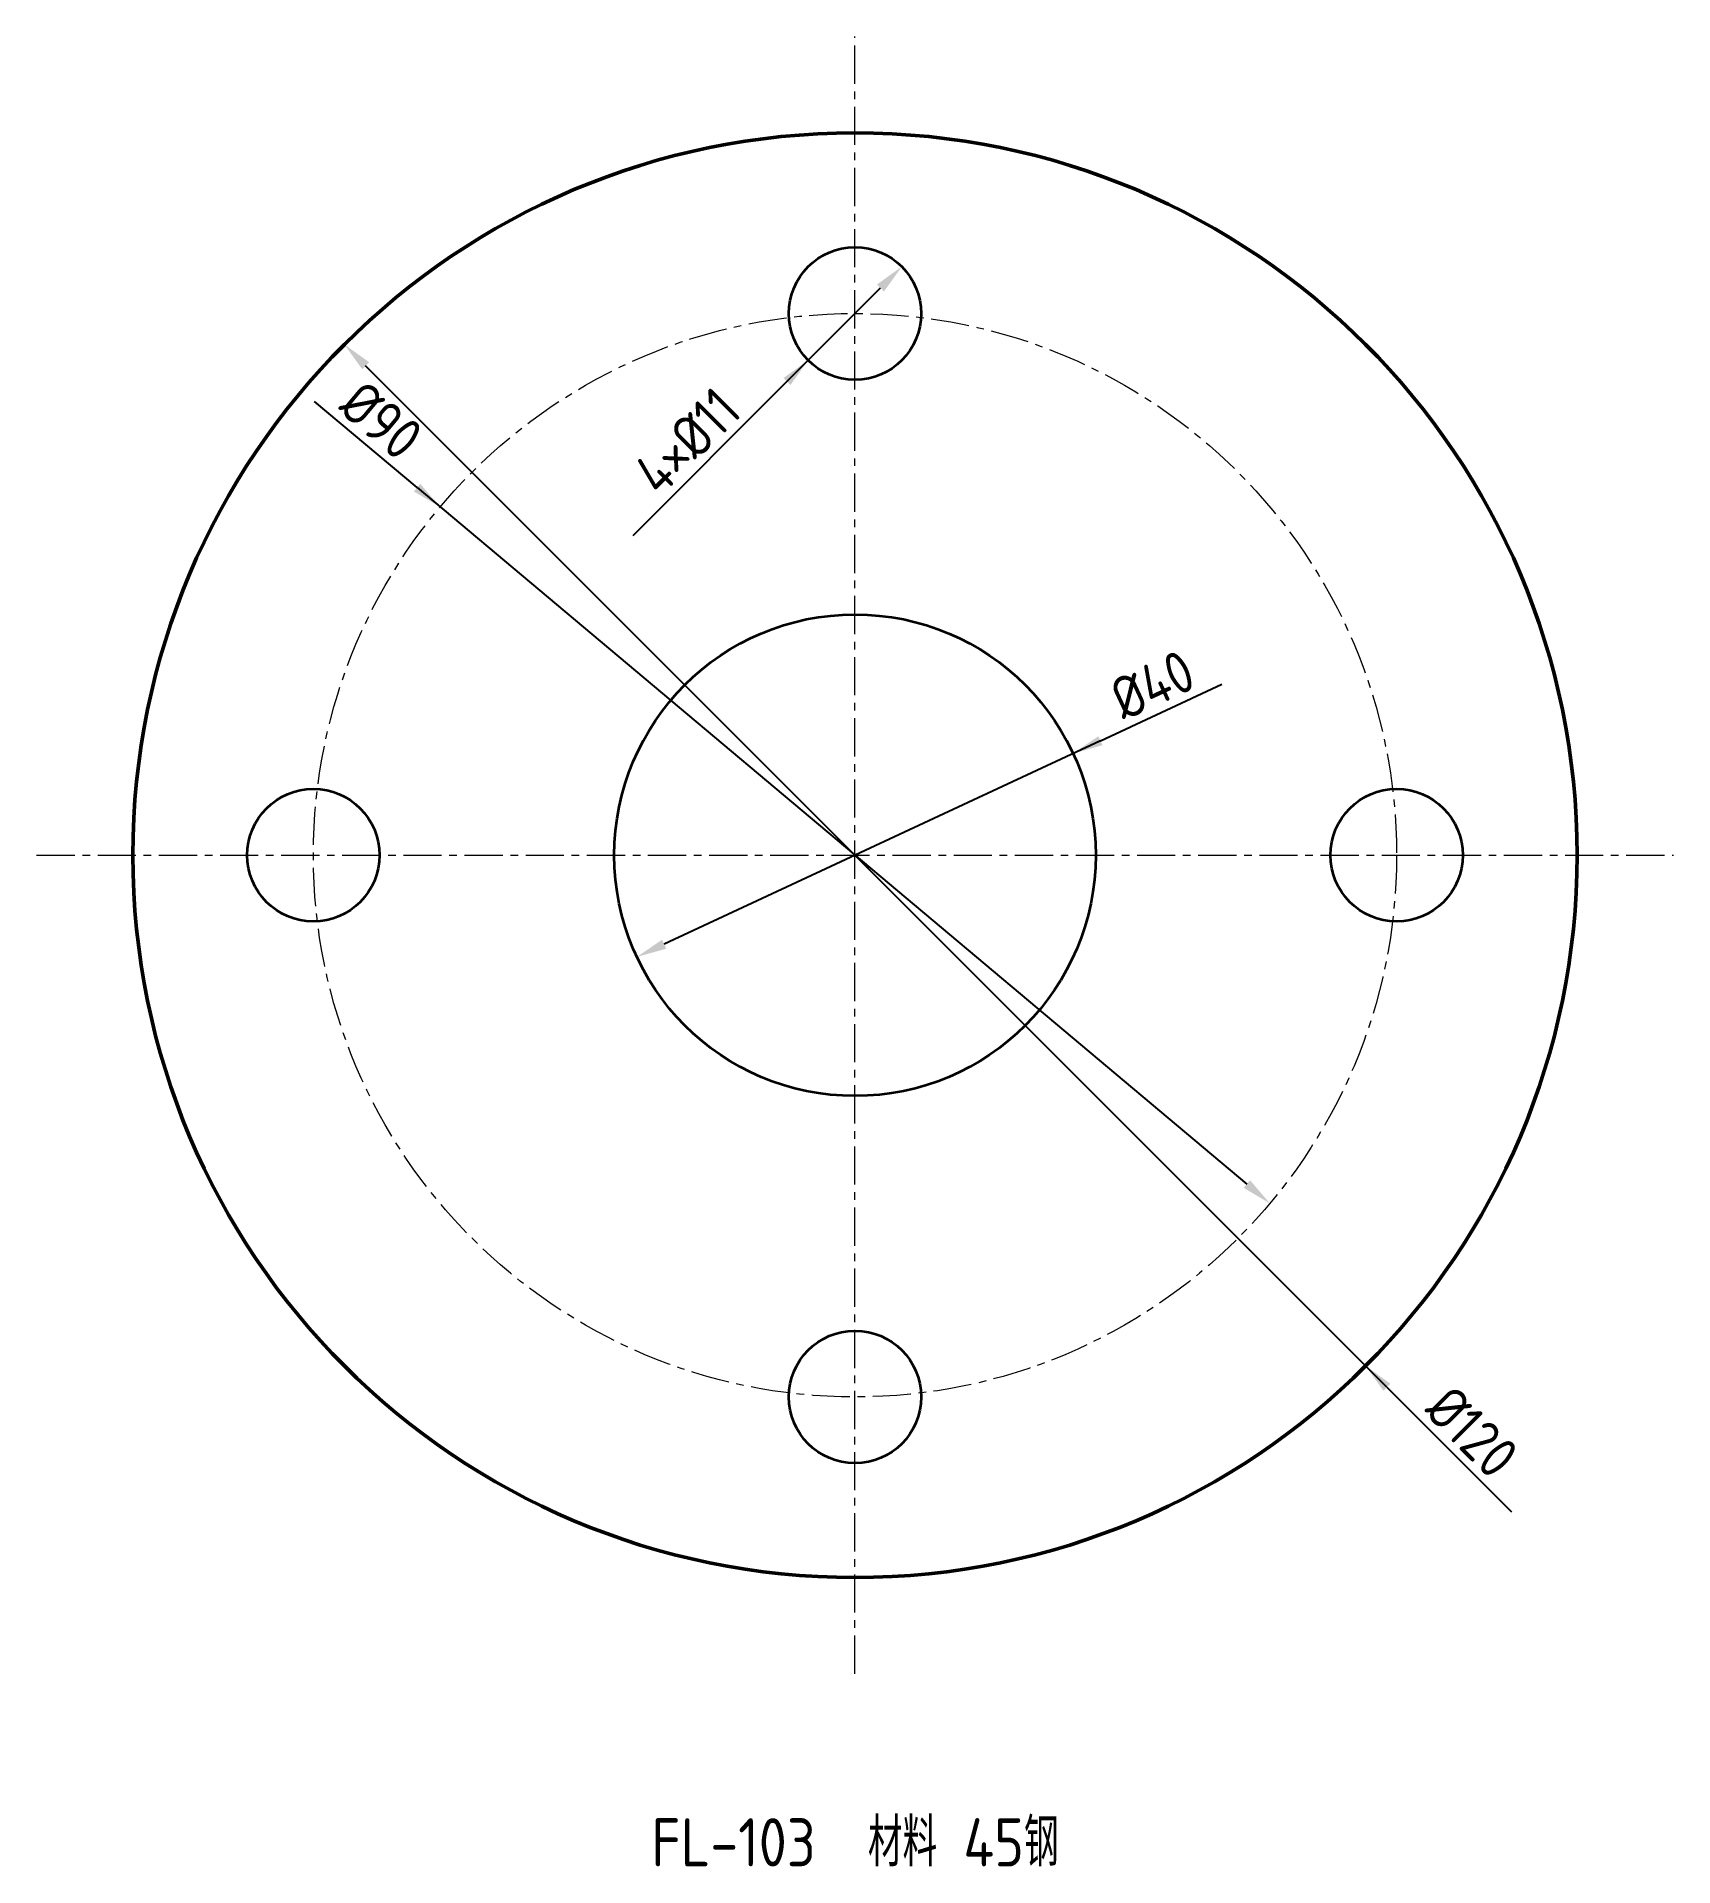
# Model space of a CAD drawing. Header units: millimetres. Extents: x -68 to 68, y -84 to 68.
import ezdxf
from ezdxf.enums import TextEntityAlignment as Align

# ---------------------------------------------------------------- set-up
doc = ezdxf.new("R2010")
doc.units = ezdxf.units.MM
doc.linetypes.add('CENTER', pattern=[5.08, 3.175, -0.635, 0.635, -0.635])
doc.layers.add('BORE', color=7, linetype='Continuous')
for name, color, linetype, lineweight in [('CENTER', 1, 'CENTER', 18), ('DIM', 3, 'Continuous', 18), ('HOLES', 7, 'Continuous', 35), ('OUTLINE', 7, 'Continuous', 50), ('TEXT', 7, 'Continuous', 25)]:
    doc.layers.add(name, color=color, linetype=linetype, lineweight=lineweight)
doc.styles.get("Standard").update_dxf_attribs({"font": 'gbenor.shx', "bigfont": 'gbcbig.shx'})
doc.dimstyles.new('AGENTCAD', dxfattribs={"dimtxt": 3.5, "dimasz": 2.5, "dimexe": 1.25, "dimexo": 0.625, "dimtad": 1, "dimdsep": 46, "dimtxsty": 'Standard', "dimcen": 2.5, "dimazin": 3, "dimtfac": 1, "dimtmove": 0, "dimatfit": 3})

msp = doc.modelspace()

# ---------------------------------------------------------------- linework, layer by layer
at = {"layer": 'BORE', "lineweight": 35}
msp.add_circle((0, 0), 20, dxfattribs=at)
at = {"layer": 'CENTER', "linetype": 'CENTER'}
for p, q in [((0, -68), (0, 68)), ((-68, 0), (68, 0))]:
    msp.add_line(p, q, dxfattribs=at)
msp.add_circle((0, 0), 45, dxfattribs=at)
at = {"layer": 'HOLES'}
for centre in [(0, 45), (-45, 0), (45, 0), (0, -45)]:
    msp.add_circle(centre, 5.5, dxfattribs=at)
at = {"layer": 'OUTLINE'}
msp.add_circle((0, 0), 60, dxfattribs=at)

# ---------------------------------------------------------------- texts
at = {"layer": 'TEXT'}
msp.add_text('FL-103  材料 45钢', height=4, dxfattribs=at).set_placement((0, -80), align=Align.TOP_CENTER)

# ---------------------------------------------------------------- dimensions: what is measured, and where the dimension line sits
at = {"layer": 'DIM'}
for p1, p2, text in [((3.889, 48.889), (-3.889, 41.111), '4×Ø11'), ((-42.426, 42.426), (42.426, -42.426), 'Ø120'), ((34.472, -28.925), (-34.472, 28.925), 'Ø90'), ((-18.126, -8.452), (18.126, 8.452), 'Ø40')]:
    msp.add_diameter_dim_2p(p1=p1, p2=p2, text=text, dimstyle='AGENTCAD', override={"dimtxt": 3.5}, dxfattribs=at).render()

doc.saveas('drawing.dxf')
